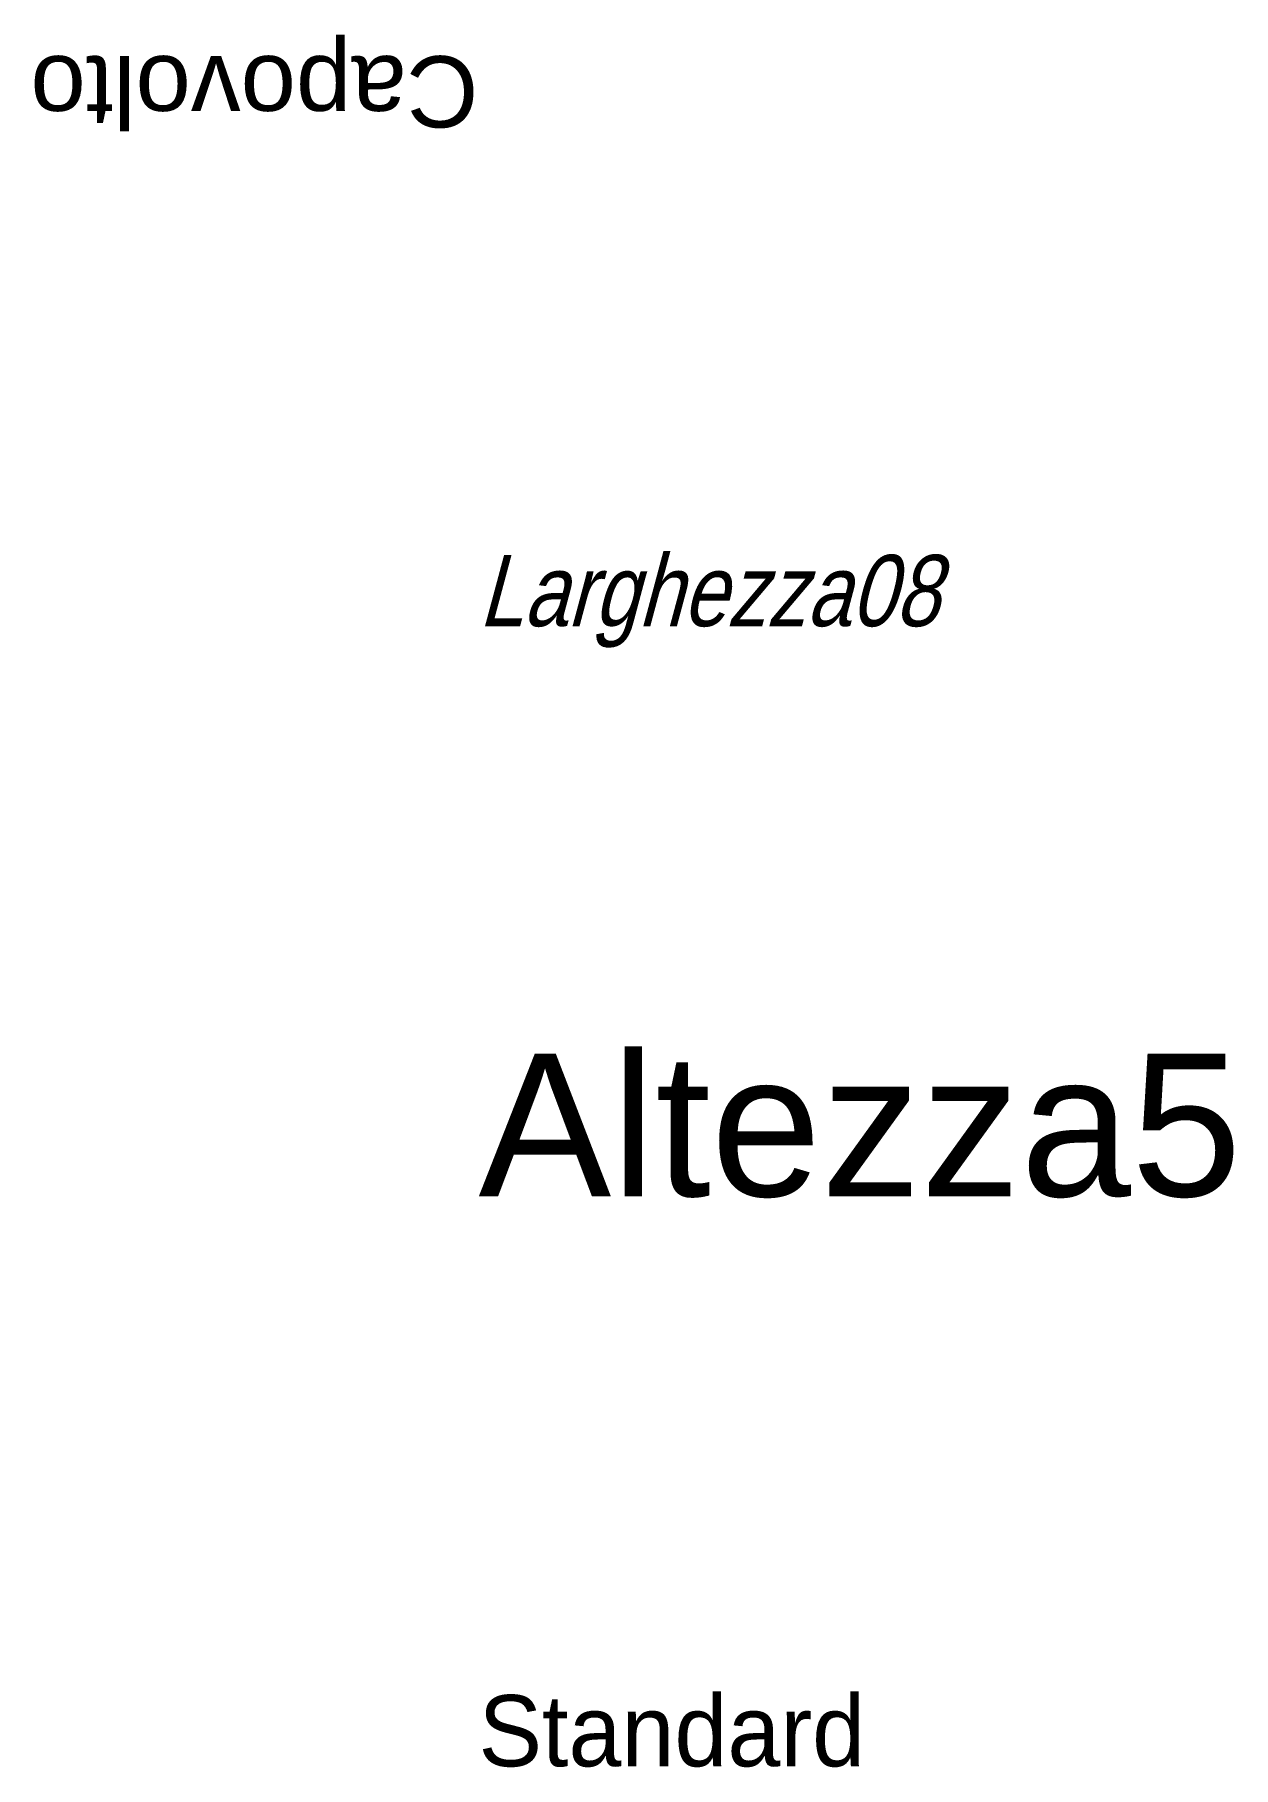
# Model space of a CAD drawing. Header units: millimetres. Extents: x -15.6 to 26.5, y 0 to 60.8.
import ezdxf

# ---------------------------------------------------------------- set-up
doc = ezdxf.new("R2010")
doc.units = ezdxf.units.MM
doc.styles.add('ALTEZZA5', font='arial.ttf', dxfattribs={"height": 5})
doc.styles.add('CAPOVOLTO', font='arial.ttf')
doc.styles.add('LARGHEZZA08', font='arial.ttf', dxfattribs={"width": 0.8, "oblique": 15})

msp = doc.modelspace()

# ---------------------------------------------------------------- texts
at = {"style": 'CAPOVOLTO', "text_generation_flag": 6}
msp.add_text('Capovolto', height=2.5, dxfattribs=at).set_placement((0, 60))
at = {"style": 'LARGHEZZA08', "oblique": 15, "width": 0.8}
msp.add_text('Larghezza08', height=2.5, dxfattribs=at).set_placement((0, 40))
at = {"style": 'ALTEZZA5'}
msp.add_text('Altezza5', height=5, dxfattribs=at).set_placement((0, 20))
msp.add_text('Standard', height=2.5).set_placement((0, 0))

doc.saveas('drawing.dxf')
